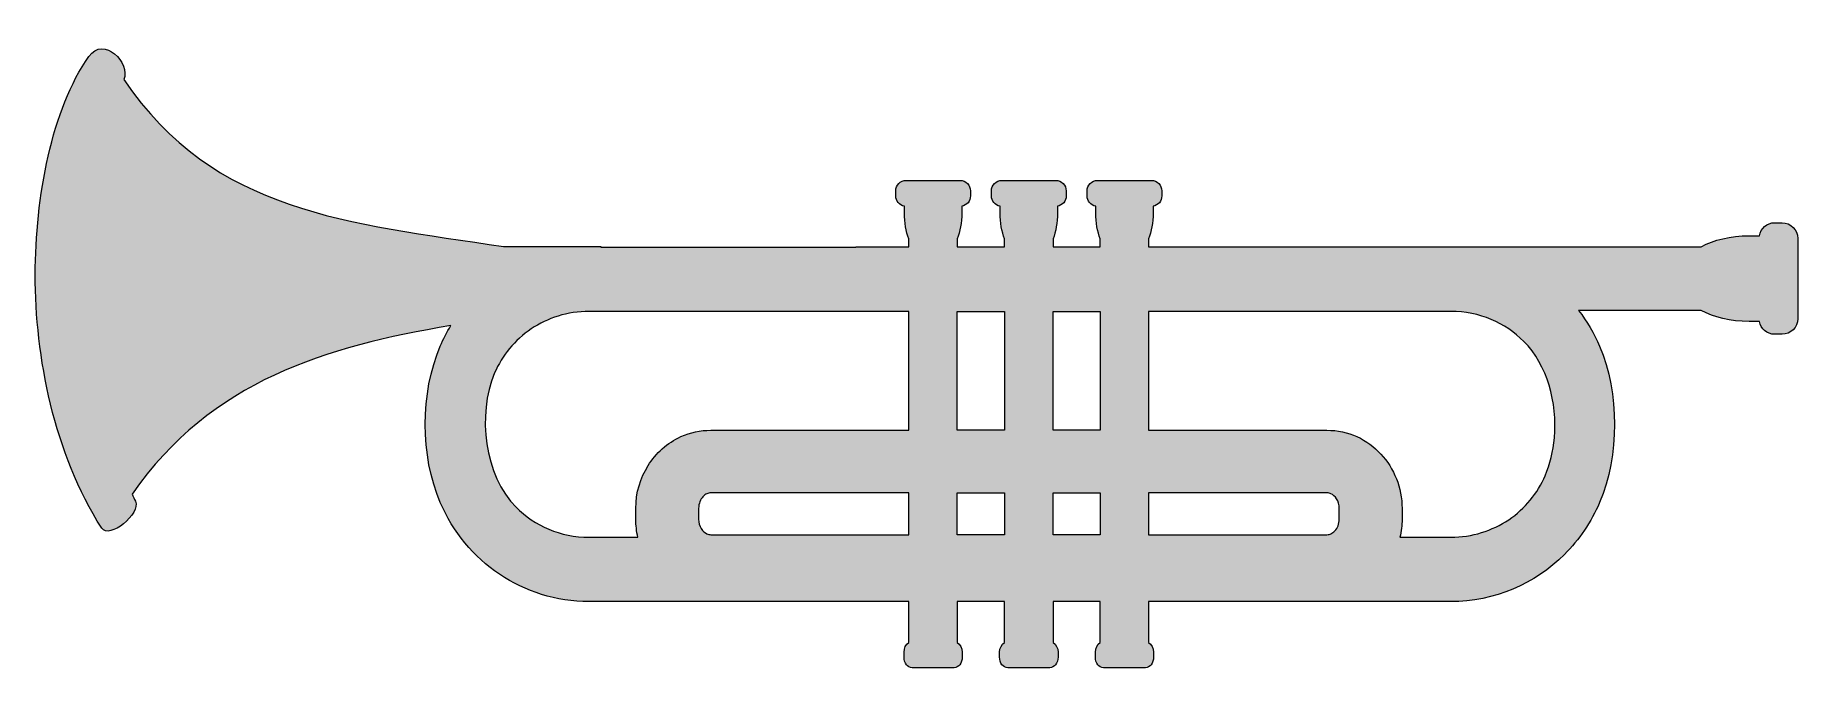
# Model space of a CAD drawing. Header units: inches. Extents: x 0 to 102, y 0 to 36.
import ezdxf

# ---------------------------------------------------------------- set-up
doc = ezdxf.new("R2010")
doc.units = ezdxf.units.IN
doc.header["$MEASUREMENT"] = 0
doc.layers.add('Layer 1', color=7, linetype='Continuous')

msp = doc.modelspace()

# ---------------------------------------------------------------- hatches: boundary and pattern name
at = {"layer": 'Layer 1', "true_color": 0x9e1f63}
h = msp.add_hatch(color=224, dxfattribs=at)
h.dxf.hatch_style = 2
edge = h.paths.add_edge_path()
edge.add_spline(control_points=[(100.7, 25.65), (100.7, 25.65), (100.28, 25.65), (100.28, 25.65), (99.83, 25.65), (99.46, 25.33), (99.39, 24.9), (99.39, 24.9), (98.8, 24.9), (98.8, 24.9), (97.73, 24.9), (96.76, 24.66), (96.03, 24.27), (96.03, 24.27), (64.18, 24.27), (64.18, 24.27), (64.18, 24.27), (64.18, 24.72), (64.18, 24.72), (64.35, 25.15), (64.44, 25.66), (64.44, 26.21), (64.44, 26.21), (64.44, 26.6), (64.44, 26.6), (64.73, 26.65), (64.94, 26.9), (64.94, 27.2), (64.94, 27.2), (64.94, 27.48), (64.94, 27.48), (64.94, 27.82), (64.67, 28.09), (64.34, 28.09), (64.34, 28.09), (61.24, 28.09), (61.24, 28.09), (60.9, 28.09), (60.63, 27.82), (60.63, 27.48), (60.63, 27.48), (60.63, 27.2), (60.63, 27.2), (60.63, 26.9), (60.85, 26.66), (61.13, 26.6), (61.13, 26.6), (61.13, 26.21), (61.13, 26.21), (61.13, 25.66), (61.23, 25.15), (61.39, 24.72), (61.39, 24.72), (61.39, 24.27), (61.39, 24.27), (61.39, 24.27), (58.67, 24.27), (58.67, 24.27), (58.67, 24.27), (58.67, 24.72), (58.67, 24.72), (58.83, 25.15), (58.93, 25.66), (58.93, 26.21), (58.93, 26.21), (58.93, 26.6), (58.93, 26.6), (59.21, 26.65), (59.43, 26.9), (59.43, 27.2), (59.43, 27.2), (59.43, 27.48), (59.43, 27.48), (59.43, 27.82), (59.16, 28.09), (58.82, 28.09), (58.82, 28.09), (55.72, 28.09), (55.72, 28.09), (55.39, 28.09), (55.12, 27.82), (55.12, 27.48), (55.12, 27.48), (55.12, 27.2), (55.12, 27.2), (55.12, 26.9), (55.33, 26.66), (55.62, 26.6), (55.62, 26.6), (55.62, 26.21), (55.62, 26.21), (55.62, 25.66), (55.71, 25.15), (55.88, 24.72), (55.88, 24.72), (55.88, 24.27), (55.88, 24.27), (55.88, 24.27), (53.15, 24.27), (53.15, 24.27), (53.15, 24.27), (53.15, 24.72), (53.15, 24.72), (53.32, 25.15), (53.41, 25.66), (53.41, 26.21), (53.41, 26.21), (53.41, 26.6), (53.41, 26.6), (53.7, 26.65), (53.91, 26.9), (53.91, 27.2), (53.91, 27.2), (53.91, 27.48), (53.91, 27.48), (53.91, 27.82), (53.64, 28.09), (53.31, 28.09), (53.31, 28.09), (50.21, 28.09), (50.21, 28.09), (49.87, 28.09), (49.6, 27.82), (49.6, 27.48), (49.6, 27.48), (49.6, 27.2), (49.6, 27.2), (49.6, 26.9), (49.82, 26.66), (50.1, 26.6), (50.1, 26.6), (50.1, 26.21), (50.1, 26.21), (50.1, 25.66), (50.2, 25.15), (50.36, 24.72), (50.36, 24.72), (50.36, 24.27), (50.36, 24.27), (50.36, 24.27), (47.3, 24.27), (47.3, 24.27), (47.3, 24.27), (47.3, 24.25), (47.3, 24.25), (47.3, 24.25), (32.61, 24.25), (32.61, 24.25), (32.61, 24.25), (32.61, 24.28), (32.61, 24.28), (32.61, 24.28), (27, 24.28), (27, 24.28), (18.02, 25.63), (10.33, 26.21), (5.1, 33.9), (5.51, 34.85), (3.96, 36.46), (3.09, 35.23), (0.96, 32.24), (0, 27.09), (0, 22.65), (0, 17.93), (1.08, 12.35), (3.83, 8.04), (4.25, 7.38), (6.12, 8.88), (5.77, 9.6), (5.71, 9.73), (5.65, 9.87), (5.58, 10), (10.15, 16.57), (16.77, 18.51), (23.96, 19.72), (23.73, 19.34), (23.52, 18.94), (23.35, 18.53), (22.19, 15.81), (22.19, 12.25), (23.35, 9.53), (24.8, 6.11), (28.13, 3.82), (31.93, 3.81), (31.93, 3.81), (50.36, 3.81), (50.36, 3.81), (50.36, 3.81), (50.36, 1.45), (50.36, 1.45), (50.19, 1.35), (50.08, 1.14), (50.08, 0.89), (50.08, 0.89), (50.08, 0.61), (50.08, 0.61), (50.08, 0.27), (50.29, 0), (50.55, 0), (50.55, 0), (52.97, 0), (52.97, 0), (53.23, 0), (53.44, 0.27), (53.44, 0.61), (53.44, 0.61), (53.44, 0.89), (53.44, 0.89), (53.44, 1.14), (53.32, 1.35), (53.15, 1.45), (53.15, 1.45), (53.15, 3.81), (53.15, 3.81), (53.15, 3.81), (55.88, 3.81), (55.88, 3.81), (55.88, 3.81), (55.88, 1.45), (55.88, 1.45), (55.71, 1.35), (55.59, 1.14), (55.59, 0.89), (55.59, 0.89), (55.59, 0.61), (55.59, 0.61), (55.59, 0.27), (55.8, 0), (56.06, 0), (56.06, 0), (58.48, 0), (58.48, 0), (58.74, 0), (58.96, 0.27), (58.96, 0.61), (58.96, 0.61), (58.96, 0.89), (58.96, 0.89), (58.96, 1.14), (58.84, 1.35), (58.67, 1.45), (58.67, 1.45), (58.67, 3.81), (58.67, 3.81), (58.67, 3.81), (61.39, 3.81), (61.39, 3.81), (61.39, 3.81), (61.39, 1.45), (61.39, 1.45), (61.22, 1.35), (61.11, 1.14), (61.11, 0.89), (61.11, 0.89), (61.11, 0.61), (61.11, 0.61), (61.11, 0.27), (61.32, 0), (61.58, 0), (61.58, 0), (64, 0), (64, 0), (64.26, 0), (64.47, 0.27), (64.47, 0.61), (64.47, 0.61), (64.47, 0.89), (64.47, 0.89), (64.47, 1.14), (64.35, 1.35), (64.18, 1.45), (64.18, 1.45), (64.18, 3.81), (64.18, 3.81), (64.18, 3.81), (81.59, 3.81), (81.59, 3.81), (84.13, 3.81), (86.45, 4.84), (88.15, 6.53), (89, 7.38), (89.69, 8.39), (90.18, 9.53), (91.32, 12.23), (91.33, 15.83), (90.18, 18.53), (89.86, 19.27), (89.45, 19.97), (88.97, 20.6), (88.97, 20.6), (96.03, 20.6), (96.03, 20.6), (96.76, 20.2), (97.73, 19.96), (98.8, 19.96), (98.8, 19.96), (99.39, 19.96), (99.39, 19.96), (99.46, 19.54), (99.83, 19.22), (100.28, 19.22), (100.28, 19.22), (100.7, 19.22), (100.7, 19.22), (101.2, 19.22), (101.6, 19.62), (101.6, 20.12), (101.6, 20.12), (101.6, 24.75), (101.6, 24.75), (101.6, 25.24), (101.2, 25.65), (100.7, 25.65)], knot_values=[0, 0, 0, 0, 1, 1, 1, 2, 2, 2, 3, 3, 3, 4, 4, 4, 5, 5, 5, 6, 6, 6, 7, 7, 7, 8, 8, 8, 9, 9, 9, 10, 10, 10, 11, 11, 11, 12, 12, 12, 13, 13, 13, 14, 14, 14, 15, 15, 15, 16, 16, 16, 17, 17, 17, 18, 18, 18, 19, 19, 19, 20, 20, 20, 21, 21, 21, 22, 22, 22, 23, 23, 23, 24, 24, 24, 25, 25, 25, 26, 26, 26, 27, 27, 27, 28, 28, 28, 29, 29, 29, 30, 30, 30, 31, 31, 31, 32, 32, 32, 33, 33, 33, 34, 34, 34, 35, 35, 35, 36, 36, 36, 37, 37, 37, 38, 38, 38, 39, 39, 39, 40, 40, 40, 41, 41, 41, 42, 42, 42, 43, 43, 43, 44, 44, 44, 45, 45, 45, 46, 46, 46, 47, 47, 47, 48, 48, 48, 49, 49, 49, 50, 50, 50, 51, 51, 51, 52, 52, 52, 53, 53, 53, 54, 54, 54, 55, 55, 55, 56, 56, 56, 57, 57, 57, 58, 58, 58, 59, 59, 59, 60, 60, 60, 61, 61, 61, 62, 62, 62, 63, 63, 63, 64, 64, 64, 65, 65, 65, 66, 66, 66, 67, 67, 67, 68, 68, 68, 69, 69, 69, 70, 70, 70, 71, 71, 71, 72, 72, 72, 73, 73, 73, 74, 74, 74, 75, 75, 75, 76, 76, 76, 77, 77, 77, 78, 78, 78, 79, 79, 79, 80, 80, 80, 81, 81, 81, 82, 82, 82, 83, 83, 83, 84, 84, 84, 85, 85, 85, 86, 86, 86, 87, 87, 87, 88, 88, 88, 89, 89, 89, 90, 90, 90, 91, 91, 91, 92, 92, 92, 93, 93, 93, 94, 94, 94, 95, 95, 95, 96, 96, 96, 97, 97, 97, 98, 98, 98, 99, 99, 99, 100, 100, 100, 101, 101, 101, 102, 102, 102, 103, 103, 103, 104, 104, 104, 104], degree=3, periodic=1)
edge = h.paths.add_edge_path()
edge.add_spline(control_points=[(50.36, 7.67), (50.36, 7.67), (38.95, 7.67), (38.95, 7.67), (38.87, 7.67), (38.79, 7.69), (38.72, 7.72), (38.6, 7.77), (38.48, 7.87), (38.39, 8.02), (38.3, 8.17), (38.24, 8.35), (38.24, 8.57), (38.24, 8.57), (38.24, 9.18), (38.24, 9.18), (38.24, 9.47), (38.35, 9.71), (38.49, 9.86), (38.56, 9.94), (38.64, 9.99), (38.72, 10.03), (38.79, 10.06), (38.87, 10.08), (38.95, 10.08), (38.95, 10.08), (50.36, 10.08), (50.36, 10.08), (50.36, 10.08), (50.36, 7.67), (50.36, 7.67)], knot_values=[0, 0, 0, 0, 1, 1, 1, 2, 2, 2, 3, 3, 3, 4, 4, 4, 5, 5, 5, 6, 6, 6, 7, 7, 7, 8, 8, 8, 9, 9, 9, 10, 10, 10, 10], degree=3, periodic=1)
edge = h.paths.add_edge_path()
edge.add_spline(control_points=[(50.36, 13.69), (50.36, 13.69), (38.95, 13.69), (38.95, 13.69), (38.34, 13.69), (37.75, 13.56), (37.22, 13.32), (36.43, 12.96), (35.78, 12.37), (35.33, 11.65), (34.88, 10.94), (34.62, 10.08), (34.62, 9.18), (34.62, 9.18), (34.62, 8.57), (34.62, 8.57), (34.62, 8.21), (34.66, 7.86), (34.74, 7.52), (34.74, 7.52), (31.93, 7.52), (31.93, 7.52), (30.26, 7.52), (28.78, 8.19), (27.72, 9.25), (25.89, 11.07), (25.46, 14.59), (26.48, 16.99), (26.91, 18), (27.64, 18.89), (28.59, 19.53), (29.53, 20.16), (30.68, 20.54), (31.93, 20.54), (31.93, 20.54), (50.36, 20.54), (50.36, 20.54), (50.36, 20.54), (50.36, 13.69), (50.36, 13.69)], knot_values=[0, 0, 0, 0, 1, 1, 1, 2, 2, 2, 3, 3, 3, 4, 4, 4, 5, 5, 5, 6, 6, 6, 7, 7, 7, 8, 8, 8, 9, 9, 9, 10, 10, 10, 11, 11, 11, 12, 12, 12, 13, 13, 13, 13], degree=3, periodic=1)
h.paths.add_polyline_path([(55.88, 7.67), (53.15, 7.67), (53.15, 10.08), (55.88, 10.08)])
h.paths.add_polyline_path([(55.88, 13.69), (53.15, 13.69), (53.15, 20.54), (55.88, 20.54)])
h.paths.add_polyline_path([(61.39, 7.67), (58.67, 7.67), (58.67, 10.08), (61.39, 10.08)])
h.paths.add_polyline_path([(61.39, 13.69), (58.67, 13.69), (58.67, 20.54), (61.39, 20.54)])
edge = h.paths.add_edge_path()
edge.add_spline(control_points=[(75.17, 8.57), (75.17, 8.28), (75.07, 8.04), (74.92, 7.89), (74.85, 7.81), (74.77, 7.76), (74.69, 7.72), (74.62, 7.69), (74.55, 7.67), (74.46, 7.67), (74.46, 7.67), (64.18, 7.67), (64.18, 7.67), (64.18, 7.67), (64.18, 10.08), (64.18, 10.08), (64.18, 10.08), (74.46, 10.08), (74.46, 10.08), (74.55, 10.08), (74.62, 10.06), (74.69, 10.03), (74.81, 9.98), (74.93, 9.88), (75.02, 9.73), (75.11, 9.58), (75.17, 9.4), (75.17, 9.18), (75.17, 9.18), (75.17, 8.57), (75.17, 8.57)], knot_values=[0, 0, 0, 0, 1, 1, 1, 2, 2, 2, 3, 3, 3, 4, 4, 4, 5, 5, 5, 6, 6, 6, 7, 7, 7, 8, 8, 8, 9, 9, 9, 10, 10, 10, 10], degree=3, periodic=1)
edge = h.paths.add_edge_path()
edge.add_spline(control_points=[(87.57, 13.25), (87.5, 12.48), (87.33, 11.74), (87.04, 11.07), (86.61, 10.06), (85.88, 9.17), (84.94, 8.53), (83.99, 7.9), (82.84, 7.52), (81.59, 7.52), (81.59, 7.52), (78.67, 7.52), (78.67, 7.52), (78.75, 7.86), (78.79, 8.21), (78.79, 8.57), (78.79, 8.57), (78.79, 9.18), (78.79, 9.18), (78.79, 10.38), (78.33, 11.5), (77.57, 12.32), (77.18, 12.74), (76.72, 13.08), (76.19, 13.32), (75.66, 13.56), (75.07, 13.69), (74.46, 13.69), (74.46, 13.69), (64.18, 13.69), (64.18, 13.69), (64.18, 13.69), (64.18, 20.54), (64.18, 20.54), (64.18, 20.54), (81.59, 20.54), (81.59, 20.54), (83.26, 20.54), (84.75, 19.87), (85.81, 18.81), (87.17, 17.45), (87.75, 15.28), (87.57, 13.25)], knot_values=[0, 0, 0, 0, 1, 1, 1, 2, 2, 2, 3, 3, 3, 4, 4, 4, 5, 5, 5, 6, 6, 6, 7, 7, 7, 8, 8, 8, 9, 9, 9, 10, 10, 10, 11, 11, 11, 12, 12, 12, 13, 13, 13, 14, 14, 14, 14], degree=3, periodic=1)

# ---------------------------------------------------------------- linework, layer by layer
at = {"layer": 'Layer 1', "lineweight": 0}
for points in [[(55.88, 13.69), (53.15, 13.69), (53.15, 20.54), (55.88, 20.54), (55.88, 13.69)], [(61.39, 13.69), (58.67, 13.69), (58.67, 20.54), (61.39, 20.54), (61.39, 13.69)], [(55.88, 7.67), (53.15, 7.67), (53.15, 10.08), (55.88, 10.08), (55.88, 7.67)], [(61.39, 7.67), (58.67, 7.67), (58.67, 10.08), (61.39, 10.08), (61.39, 7.67)]]:
    msp.add_lwpolyline(points, dxfattribs=at)
for points, knots in [([(100.7, 25.65), (100.7, 25.65), (100.28, 25.65), (100.28, 25.65), (99.83, 25.65), (99.46, 25.33), (99.39, 24.9), (99.39, 24.9), (98.8, 24.9), (98.8, 24.9), (97.73, 24.9), (96.76, 24.66), (96.03, 24.27), (96.03, 24.27), (64.18, 24.27), (64.18, 24.27), (64.18, 24.27), (64.18, 24.72), (64.18, 24.72), (64.35, 25.15), (64.44, 25.66), (64.44, 26.21), (64.44, 26.21), (64.44, 26.6), (64.44, 26.6), (64.73, 26.65), (64.94, 26.9), (64.94, 27.2), (64.94, 27.2), (64.94, 27.48), (64.94, 27.48), (64.94, 27.82), (64.67, 28.09), (64.34, 28.09), (64.34, 28.09), (61.24, 28.09), (61.24, 28.09), (60.9, 28.09), (60.63, 27.82), (60.63, 27.48), (60.63, 27.48), (60.63, 27.2), (60.63, 27.2), (60.63, 26.9), (60.85, 26.66), (61.13, 26.6), (61.13, 26.6), (61.13, 26.21), (61.13, 26.21), (61.13, 25.66), (61.23, 25.15), (61.39, 24.72), (61.39, 24.72), (61.39, 24.27), (61.39, 24.27), (61.39, 24.27), (58.67, 24.27), (58.67, 24.27), (58.67, 24.27), (58.67, 24.72), (58.67, 24.72), (58.83, 25.15), (58.93, 25.66), (58.93, 26.21), (58.93, 26.21), (58.93, 26.6), (58.93, 26.6), (59.21, 26.65), (59.43, 26.9), (59.43, 27.2), (59.43, 27.2), (59.43, 27.48), (59.43, 27.48), (59.43, 27.82), (59.16, 28.09), (58.82, 28.09), (58.82, 28.09), (55.72, 28.09), (55.72, 28.09), (55.39, 28.09), (55.12, 27.82), (55.12, 27.48), (55.12, 27.48), (55.12, 27.2), (55.12, 27.2), (55.12, 26.9), (55.33, 26.66), (55.62, 26.6), (55.62, 26.6), (55.62, 26.21), (55.62, 26.21), (55.62, 25.66), (55.71, 25.15), (55.88, 24.72), (55.88, 24.72), (55.88, 24.27), (55.88, 24.27), (55.88, 24.27), (53.15, 24.27), (53.15, 24.27), (53.15, 24.27), (53.15, 24.72), (53.15, 24.72), (53.32, 25.15), (53.41, 25.66), (53.41, 26.21), (53.41, 26.21), (53.41, 26.6), (53.41, 26.6), (53.7, 26.65), (53.91, 26.9), (53.91, 27.2), (53.91, 27.2), (53.91, 27.48), (53.91, 27.48), (53.91, 27.82), (53.64, 28.09), (53.31, 28.09), (53.31, 28.09), (50.21, 28.09), (50.21, 28.09), (49.87, 28.09), (49.6, 27.82), (49.6, 27.48), (49.6, 27.48), (49.6, 27.2), (49.6, 27.2), (49.6, 26.9), (49.82, 26.66), (50.1, 26.6), (50.1, 26.6), (50.1, 26.21), (50.1, 26.21), (50.1, 25.66), (50.2, 25.15), (50.36, 24.72), (50.36, 24.72), (50.36, 24.27), (50.36, 24.27), (50.36, 24.27), (47.3, 24.27), (47.3, 24.27), (47.3, 24.27), (47.3, 24.25), (47.3, 24.25), (47.3, 24.25), (32.61, 24.25), (32.61, 24.25), (32.61, 24.25), (32.61, 24.28), (32.61, 24.28), (32.61, 24.28), (27, 24.28), (27, 24.28), (18.02, 25.63), (10.33, 26.21), (5.1, 33.9), (5.51, 34.85), (3.96, 36.46), (3.09, 35.23), (0.96, 32.24), (0, 27.09), (0, 22.65), (0, 17.93), (1.08, 12.35), (3.83, 8.04), (4.25, 7.38), (6.12, 8.88), (5.77, 9.6), (5.71, 9.73), (5.65, 9.87), (5.58, 10), (10.15, 16.57), (16.77, 18.51), (23.96, 19.72), (23.73, 19.34), (23.52, 18.94), (23.35, 18.53), (22.19, 15.81), (22.19, 12.25), (23.35, 9.53), (24.8, 6.11), (28.13, 3.82), (31.93, 3.81), (31.93, 3.81), (50.36, 3.81), (50.36, 3.81), (50.36, 3.81), (50.36, 1.45), (50.36, 1.45), (50.19, 1.35), (50.08, 1.14), (50.08, 0.89), (50.08, 0.89), (50.08, 0.61), (50.08, 0.61), (50.08, 0.27), (50.29, 0), (50.55, 0), (50.55, 0), (52.97, 0), (52.97, 0), (53.23, 0), (53.44, 0.27), (53.44, 0.61), (53.44, 0.61), (53.44, 0.89), (53.44, 0.89), (53.44, 1.14), (53.32, 1.35), (53.15, 1.45), (53.15, 1.45), (53.15, 3.81), (53.15, 3.81), (53.15, 3.81), (55.88, 3.81), (55.88, 3.81), (55.88, 3.81), (55.88, 1.45), (55.88, 1.45), (55.71, 1.35), (55.59, 1.14), (55.59, 0.89), (55.59, 0.89), (55.59, 0.61), (55.59, 0.61), (55.59, 0.27), (55.8, 0), (56.06, 0), (56.06, 0), (58.48, 0), (58.48, 0), (58.74, 0), (58.96, 0.27), (58.96, 0.61), (58.96, 0.61), (58.96, 0.89), (58.96, 0.89), (58.96, 1.14), (58.84, 1.35), (58.67, 1.45), (58.67, 1.45), (58.67, 3.81), (58.67, 3.81), (58.67, 3.81), (61.39, 3.81), (61.39, 3.81), (61.39, 3.81), (61.39, 1.45), (61.39, 1.45), (61.22, 1.35), (61.11, 1.14), (61.11, 0.89), (61.11, 0.89), (61.11, 0.61), (61.11, 0.61), (61.11, 0.27), (61.32, 0), (61.58, 0), (61.58, 0), (64, 0), (64, 0), (64.26, 0), (64.47, 0.27), (64.47, 0.61), (64.47, 0.61), (64.47, 0.89), (64.47, 0.89), (64.47, 1.14), (64.35, 1.35), (64.18, 1.45), (64.18, 1.45), (64.18, 3.81), (64.18, 3.81), (64.18, 3.81), (81.59, 3.81), (81.59, 3.81), (84.13, 3.81), (86.45, 4.84), (88.15, 6.53), (89, 7.38), (89.69, 8.39), (90.18, 9.53), (91.32, 12.23), (91.33, 15.83), (90.18, 18.53), (89.86, 19.27), (89.45, 19.97), (88.97, 20.6), (88.97, 20.6), (96.03, 20.6), (96.03, 20.6), (96.76, 20.2), (97.73, 19.96), (98.8, 19.96), (98.8, 19.96), (99.39, 19.96), (99.39, 19.96), (99.46, 19.54), (99.83, 19.22), (100.28, 19.22), (100.28, 19.22), (100.7, 19.22), (100.7, 19.22), (101.2, 19.22), (101.6, 19.62), (101.6, 20.12), (101.6, 20.12), (101.6, 24.75), (101.6, 24.75), (101.6, 25.24), (101.2, 25.65), (100.7, 25.65)], [0, 0, 0, 0, 1, 1, 1, 2, 2, 2, 3, 3, 3, 4, 4, 4, 5, 5, 5, 6, 6, 6, 7, 7, 7, 8, 8, 8, 9, 9, 9, 10, 10, 10, 11, 11, 11, 12, 12, 12, 13, 13, 13, 14, 14, 14, 15, 15, 15, 16, 16, 16, 17, 17, 17, 18, 18, 18, 19, 19, 19, 20, 20, 20, 21, 21, 21, 22, 22, 22, 23, 23, 23, 24, 24, 24, 25, 25, 25, 26, 26, 26, 27, 27, 27, 28, 28, 28, 29, 29, 29, 30, 30, 30, 31, 31, 31, 32, 32, 32, 33, 33, 33, 34, 34, 34, 35, 35, 35, 36, 36, 36, 37, 37, 37, 38, 38, 38, 39, 39, 39, 40, 40, 40, 41, 41, 41, 42, 42, 42, 43, 43, 43, 44, 44, 44, 45, 45, 45, 46, 46, 46, 47, 47, 47, 48, 48, 48, 49, 49, 49, 50, 50, 50, 51, 51, 51, 52, 52, 52, 53, 53, 53, 54, 54, 54, 55, 55, 55, 56, 56, 56, 57, 57, 57, 58, 58, 58, 59, 59, 59, 60, 60, 60, 61, 61, 61, 62, 62, 62, 63, 63, 63, 64, 64, 64, 65, 65, 65, 66, 66, 66, 67, 67, 67, 68, 68, 68, 69, 69, 69, 70, 70, 70, 71, 71, 71, 72, 72, 72, 73, 73, 73, 74, 74, 74, 75, 75, 75, 76, 76, 76, 77, 77, 77, 78, 78, 78, 79, 79, 79, 80, 80, 80, 81, 81, 81, 82, 82, 82, 83, 83, 83, 84, 84, 84, 85, 85, 85, 86, 86, 86, 87, 87, 87, 88, 88, 88, 89, 89, 89, 90, 90, 90, 91, 91, 91, 92, 92, 92, 93, 93, 93, 94, 94, 94, 95, 95, 95, 96, 96, 96, 97, 97, 97, 98, 98, 98, 99, 99, 99, 100, 100, 100, 101, 101, 101, 102, 102, 102, 103, 103, 103, 104, 104, 104, 104]), ([(50.36, 13.69), (50.36, 13.69), (38.95, 13.69), (38.95, 13.69), (38.34, 13.69), (37.75, 13.56), (37.22, 13.32), (36.43, 12.96), (35.78, 12.37), (35.33, 11.65), (34.88, 10.94), (34.62, 10.08), (34.62, 9.18), (34.62, 9.18), (34.62, 8.57), (34.62, 8.57), (34.62, 8.21), (34.66, 7.86), (34.74, 7.52), (34.74, 7.52), (31.93, 7.52), (31.93, 7.52), (30.26, 7.52), (28.78, 8.19), (27.72, 9.25), (25.89, 11.07), (25.46, 14.59), (26.48, 16.99), (26.91, 18), (27.64, 18.89), (28.59, 19.53), (29.53, 20.16), (30.68, 20.54), (31.93, 20.54), (31.93, 20.54), (50.36, 20.54), (50.36, 20.54), (50.36, 20.54), (50.36, 13.69), (50.36, 13.69)], [0, 0, 0, 0, 1, 1, 1, 2, 2, 2, 3, 3, 3, 4, 4, 4, 5, 5, 5, 6, 6, 6, 7, 7, 7, 8, 8, 8, 9, 9, 9, 10, 10, 10, 11, 11, 11, 12, 12, 12, 13, 13, 13, 13]), ([(87.57, 13.25), (87.5, 12.48), (87.33, 11.74), (87.04, 11.07), (86.61, 10.06), (85.88, 9.17), (84.94, 8.53), (83.99, 7.9), (82.84, 7.52), (81.59, 7.52), (81.59, 7.52), (78.67, 7.52), (78.67, 7.52), (78.75, 7.86), (78.79, 8.21), (78.79, 8.57), (78.79, 8.57), (78.79, 9.18), (78.79, 9.18), (78.79, 10.38), (78.33, 11.5), (77.57, 12.32), (77.18, 12.74), (76.72, 13.08), (76.19, 13.32), (75.66, 13.56), (75.07, 13.69), (74.46, 13.69), (74.46, 13.69), (64.18, 13.69), (64.18, 13.69), (64.18, 13.69), (64.18, 20.54), (64.18, 20.54), (64.18, 20.54), (81.59, 20.54), (81.59, 20.54), (83.26, 20.54), (84.75, 19.87), (85.81, 18.81), (87.17, 17.45), (87.75, 15.28), (87.57, 13.25)], [0, 0, 0, 0, 1, 1, 1, 2, 2, 2, 3, 3, 3, 4, 4, 4, 5, 5, 5, 6, 6, 6, 7, 7, 7, 8, 8, 8, 9, 9, 9, 10, 10, 10, 11, 11, 11, 12, 12, 12, 13, 13, 13, 14, 14, 14, 14]), ([(50.36, 7.67), (50.36, 7.67), (38.95, 7.67), (38.95, 7.67), (38.87, 7.67), (38.79, 7.69), (38.72, 7.72), (38.6, 7.77), (38.48, 7.87), (38.39, 8.02), (38.3, 8.17), (38.24, 8.35), (38.24, 8.57), (38.24, 8.57), (38.24, 9.18), (38.24, 9.18), (38.24, 9.47), (38.35, 9.71), (38.49, 9.86), (38.56, 9.94), (38.64, 9.99), (38.72, 10.03), (38.79, 10.06), (38.87, 10.08), (38.95, 10.08), (38.95, 10.08), (50.36, 10.08), (50.36, 10.08), (50.36, 10.08), (50.36, 7.67), (50.36, 7.67)], [0, 0, 0, 0, 1, 1, 1, 2, 2, 2, 3, 3, 3, 4, 4, 4, 5, 5, 5, 6, 6, 6, 7, 7, 7, 8, 8, 8, 9, 9, 9, 10, 10, 10, 10]), ([(75.17, 8.57), (75.17, 8.28), (75.07, 8.04), (74.92, 7.89), (74.85, 7.81), (74.77, 7.76), (74.69, 7.72), (74.62, 7.69), (74.55, 7.67), (74.46, 7.67), (74.46, 7.67), (64.18, 7.67), (64.18, 7.67), (64.18, 7.67), (64.18, 10.08), (64.18, 10.08), (64.18, 10.08), (74.46, 10.08), (74.46, 10.08), (74.55, 10.08), (74.62, 10.06), (74.69, 10.03), (74.81, 9.98), (74.93, 9.88), (75.02, 9.73), (75.11, 9.58), (75.17, 9.4), (75.17, 9.18), (75.17, 9.18), (75.17, 8.57), (75.17, 8.57)], [0, 0, 0, 0, 1, 1, 1, 2, 2, 2, 3, 3, 3, 4, 4, 4, 5, 5, 5, 6, 6, 6, 7, 7, 7, 8, 8, 8, 9, 9, 9, 10, 10, 10, 10])]:
    msp.add_open_spline(points, degree=3, knots=knots, dxfattribs=at)

doc.saveas('drawing.dxf')
